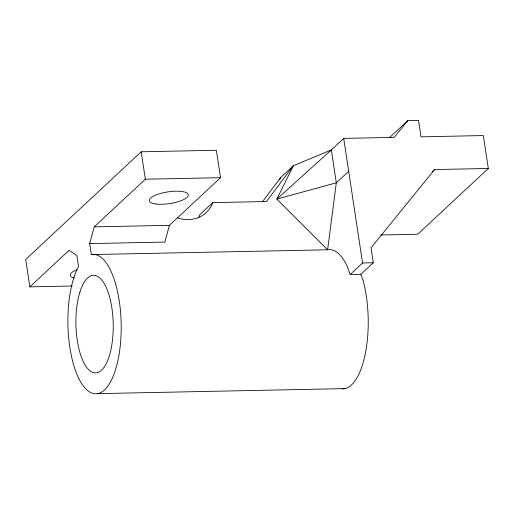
<?xml version="1.0" encoding="UTF-8"?>
<svg xmlns="http://www.w3.org/2000/svg" width="514" height="514" viewBox="0 0 514 514"><rect width="100%" height="100%" fill="white"/><g stroke="black" fill="none" stroke-linecap="round" stroke-linejoin="round"><path stroke-width="0.77" d="M29.844 286.87L69.03 250.344L76.875 255.542L78.539 266.509A69.737 26.644 88.8 0 0 79.991 380.733A69.737 26.644 88.8 0 0 120.533 342.941A69.737 26.644 88.8 0 0 91.344 254.565L89.687 243.597L94.216 226.867L145.34 179.206L220.519 177.69L216.368 150.274L141.196 151.791L25.7 259.454L29.844 286.87L72.236 286.015M220.519 177.69L169.395 225.344L164.865 242.081L89.687 243.597M279.494 179.804L280.548 177.677L293.359 165.739L331.337 149.921L336.31 182.823L327.617 249.798A69.737 26.644 88.8 0 1 347.278 266.445L350.182 274.521L360.918 274.303L373.292 262.763L371.037 247.838L434.6 169.549L488.3 168.47L483.327 135.567L421.037 136.827L418.55 120.372L407.808 120.591L389.824 137.354M262.294 201.97L280.548 177.677M407.808 120.591L394.187 137.367L343.712 138.388L330.161 151.02M91.344 254.565L327.617 249.798L276.853 199.072L293.359 165.739L266.458 201.527L212.757 202.612L199.946 214.556A32.935 28.797 47 0 1 198.398 217.994M348.685 171.284L336.31 182.823L276.853 199.072L331.337 149.921M432.28 171.715L434.6 169.549M350.182 274.521L362.556 262.982L373.292 262.763M488.3 168.47L417.741 234.243L380.874 234.988M94.216 226.867L169.395 225.344M97.763 393.628L344.772 388.635M360.918 274.303L362.89 279.796A69.737 26.644 88.8 0 1 365.621 352.026A69.737 26.644 88.8 0 1 342.452 388.828M343.712 138.388L362.556 262.982M141.196 151.791L145.34 179.206M212.757 202.612A32.935 28.797 47 0 1 177.369 217.827M74.279 278.023A18.6 5.564 -8.6 0 1 77.004 269.741M79.856 292.28A48.817 18.652 88.8 0 0 91.922 372.059A48.817 18.652 88.8 0 0 111.879 307.944A48.817 18.652 88.8 0 0 79.856 292.28M156.038 204.007A19.757 5.911 -8.6 0 0 188.021 196.207A19.757 5.911 -8.6 0 0 162.373 192.975A19.757 5.911 -8.6 0 0 156.038 204.007"/></g></svg>
